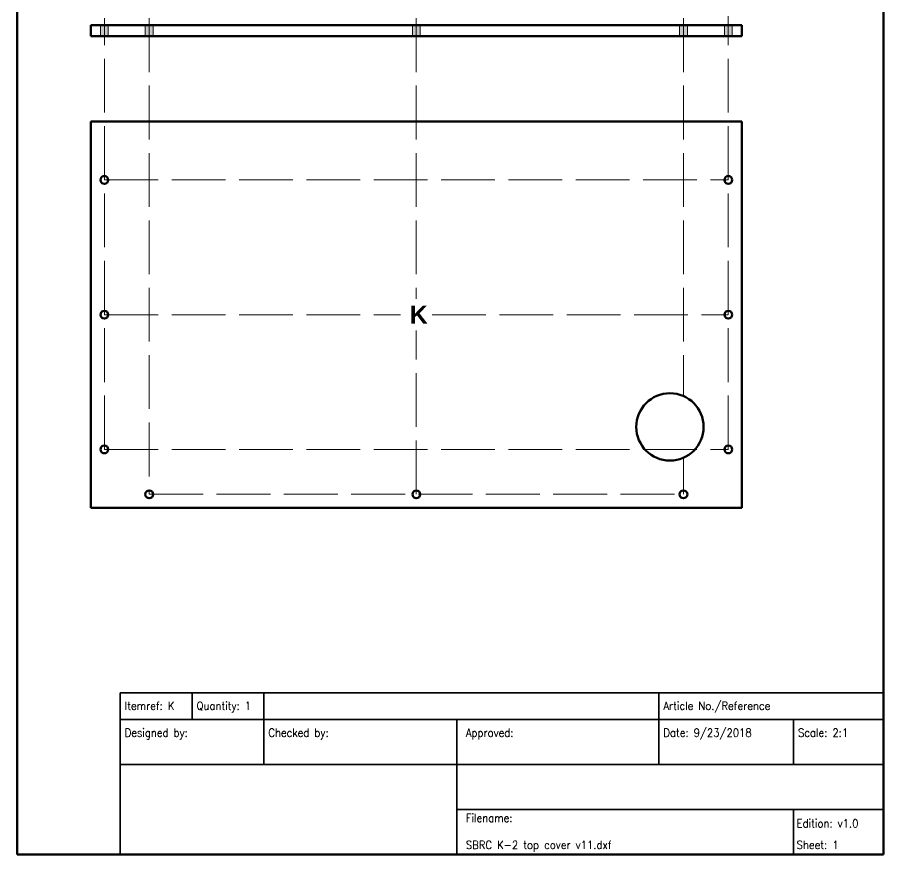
# Model space of a CAD drawing. Header units: millimetres. Extents: x -104 to 89, y -157 to 123.
# Drawn here: x -104.4 to 88.6, y -157.2 to 29.2 of the extents above; entities that cross this region are included whole.
import ezdxf

# ---------------------------------------------------------------- set-up
doc = ezdxf.new("R2010")
doc.units = ezdxf.units.MM
doc.header["$MEASUREMENT"] = 0
doc.linetypes.add('ACAD_ISO02W100', pattern=[15, 12, -3])
for name, color, linetype, lineweight, true_color in [('0 ... Background', 18, 'Continuous', 35, 0x000000), ('0 ... Frame', 18, 'Continuous', 50, 0x000000), ('0 ... Numbering', 18, 'Continuous', 70, 0x000000), ('Board', 18, 'Continuous', 50, 0x000000), ('bore', 18, 'Continuous', 13, 0x000000), ('Box Hatch', 9, 'Continuous', 25, 0xc0c0c0), ('Construction', 18, 'ACAD_ISO02W100', 13, 0x000000), ('Frame', 18, 'Continuous', 50, 0x000000)]:
    doc.layers.add(name, color=color, linetype=linetype, lineweight=lineweight, true_color=true_color)
doc.styles.add('textstyle11', font='Standard')
doc.styles.add('textstyle12', font='Standard')
doc.styles.add('textstyle13', font='Standard')
doc.styles.add('textstyle14', font='Standard')
doc.styles.add('textstyle15', font='Standard')
doc.styles.add('textstyle16', font='Standard')
doc.styles.add('textstyle17', font='Standard')
doc.styles.add('textstyle18', font='Standard')
doc.styles.add('textstyle19', font='Standard')
doc.styles.add('textstyle20', font='Standard')
doc.styles.add('textstyle21', font='')
doc.styles.get('textstyle21').set_extended_font_data('Arial', bold=True)

msp = doc.modelspace()

# ---------------------------------------------------------------- hatches: boundary and pattern name
at = {"layer": 'Box Hatch'}
for points in [[(-85.88, 25), (-84.12, 25), (-84.12, 26.5), (-84.12, 27.5), (-85.88, 27.5)], [(-75.88, 25), (-74.13, 25), (-74.13, 27.5), (-75.88, 27.5)], [(-16.37, 25), (-14.62, 25), (-14.62, 26.5), (-14.62, 27.5), (-16.37, 27.5)], [(43.13, 25), (44.88, 25), (44.88, 26.5), (44.88, 27.5), (43.13, 27.5)], [(53.12, 25), (54.88, 25), (54.88, 26.5), (54.88, 27.5), (53.12, 27.5)]]:
    msp.add_hatch(color=256, dxfattribs=at).paths.add_polyline_path(points, flags=0)

# ---------------------------------------------------------------- linework, layer by layer
at = {"layer": '0 ... Background', "linetype": 'Continuous'}
for p, q in [((-81.47, -121.18), (88.53, -121.18)), ((-81.47, -127.18), (-81.47, -121.18)), ((-65.47, -127.18), (-65.47, -121.18)), ((-49.47, -127.18), (-49.47, -121.18)), ((38.53, -127.18), (38.53, -121.18)), ((-81.47, -127.18), (88.53, -127.18)), ((-81.47, -157.18), (-81.47, -127.18)), ((-49.47, -137.18), (-49.47, -127.18)), ((-6.47, -137.18), (-6.47, -127.18)), ((38.53, -137.18), (38.53, -127.18)), ((68.53, -137.18), (68.53, -127.18)), ((-81.47, -137.18), (88.53, -137.18)), ((-6.47, -157.18), (-6.47, -137.18)), ((-6.47, -147.18), (88.53, -147.18)), ((68.53, -157.18), (68.53, -147.18)), ((-6.47, -157.18), (-6.47, -152.18))]:
    msp.add_line(p, q, dxfattribs=at)
at = {"layer": '0 ... Frame'}
for p, q in [((-104.39, -157.24), (-104.39, 122.76)), ((88.61, -157.24), (88.61, 122.76)), ((-104.39, -157.24), (88.61, -157.24))]:
    msp.add_line(p, q, dxfattribs=at)
msp.add_circle((41, -62), 7.5, dxfattribs=at)
at = {"layer": 'Board'}
for p, q in [((-88, 25), (-88, 27.5)), ((-88, 27.5), (-85.88, 27.5)), ((-84.12, 27.5), (-75.88, 27.5)), ((-74.13, 27.5), (-16.37, 27.5)), ((-14.62, 27.5), (43.13, 27.5)), ((44.88, 27.5), (53.12, 27.5)), ((54.88, 27.5), (57, 27.5)), ((57, 25), (57, 27.5)), ((-88, 25), (-85.88, 25)), ((-84.12, 25), (-75.88, 25)), ((-74.13, 25), (-16.37, 25)), ((-14.62, 25), (43.13, 25)), ((44.88, 25), (53.12, 25)), ((54.88, 25), (57, 25)), ((-88, 6), (57, 6)), ((-88, -80), (-88, 6)), ((57, -80), (57, 6)), ((-88, -80), (57, -80))]:
    msp.add_line(p, q, dxfattribs=at)
for centre in [(-85, -7), (54, -7), (-85, -37), (54, -37), (-85, -67), (54, -67), (-75, -77), (-15.5, -77), (44, -77)]:
    msp.add_circle(centre, 0.875, dxfattribs=at)
at = {"layer": 'bore'}
for p, q in [((-85.88, 25), (-85.88, 27.5)), ((-84.12, 25), (-84.12, 27.5)), ((-75.88, 25), (-75.88, 27.5)), ((-74.13, 25), (-74.13, 27.5)), ((-16.37, 25), (-16.37, 27.5)), ((-14.62, 25), (-14.62, 27.5)), ((43.13, 25), (43.13, 27.5)), ((44.88, 25), (44.88, 27.5)), ((53.12, 25), (53.12, 27.5)), ((54.88, 25), (54.88, 27.5))]:
    msp.add_line(p, q, dxfattribs=at)
at = {"layer": 'Construction'}
for p, q in [((-85, -67), (-85, 29)), ((-75, 29), (-75, -77)), ((-15.5, 29), (-15.5, -33.5)), ((44, 29), (44, -55.13)), ((54, -67), (54, 29.5)), ((-85, -7), (54, -7)), ((-85, -37), (-19, -37)), ((-12, -37), (54, -37)), ((-15.5, -77), (-15.5, -40.5)), ((-85, -67), (54, -67)), ((44, -68.87), (44, -77)), ((-75, -77), (44, -77))]:
    msp.add_line(p, q, dxfattribs=at)
at = {"layer": 'Frame'}
for p, q in [((-85.88, 27.5), (-84.12, 27.5)), ((-75.88, 27.5), (-74.13, 27.5)), ((-16.37, 27.5), (-14.62, 27.5)), ((43.13, 27.5), (44.88, 27.5)), ((53.12, 27.5), (54.88, 27.5)), ((-85.88, 25), (-84.12, 25)), ((-75.88, 25), (-74.13, 25)), ((-16.37, 25), (-14.62, 25)), ((43.13, 25), (44.88, 25)), ((53.12, 25), (54.88, 25))]:
    msp.add_line(p, q, dxfattribs=at)

# ---------------------------------------------------------------- texts
at = {"layer": '0 ... Background', "linetype": 'Continuous', "lineweight": 25, "char_height": 1.8, "width": 100, "attachment_point": 1}
for s, insert, style in [('Itemref: K', (-80.47, -123.18), 'textstyle11'), ('Quantity: 1', (-64.47, -123.18), 'textstyle12'), ('Article No./Reference', (39.53, -123.18), 'textstyle13'), ('Designed by:', (-80.47, -129.18), 'textstyle14'), ('Checked by:', (-48.47, -129.18), 'textstyle15'), ('Approved:\\P\\P', (-4.47, -129.18), 'textstyle16'), ('Date: 9/23/2018', (39.53, -129.18), 'textstyle18'), ('Scale: 2:1', (69.53, -129.18), 'textstyle19'), ('Filename:\\P\\PSBRC K-2 top cover v11.dxf', (-4.47, -148.18), 'textstyle17')]:
    msp.add_mtext(s, dxfattribs=dict(at, insert=insert, style=style))
at = {"layer": '0 ... Background', "linetype": 'Continuous', "lineweight": 25, "insert": (69.22, -149.37), "char_height": 1.8, "width": 100, "attachment_point": 1, "line_spacing_factor": 0.8, "style": 'textstyle20'}
msp.add_mtext('Edition: v1.0\\P\\PSheet: 1', dxfattribs=at)
at = {"layer": '0 ... Numbering', "insert": (-17, -35), "char_height": 4, "attachment_point": 1, "style": 'textstyle21'}
msp.add_mtext('K', dxfattribs=at)

doc.saveas('drawing.dxf')
